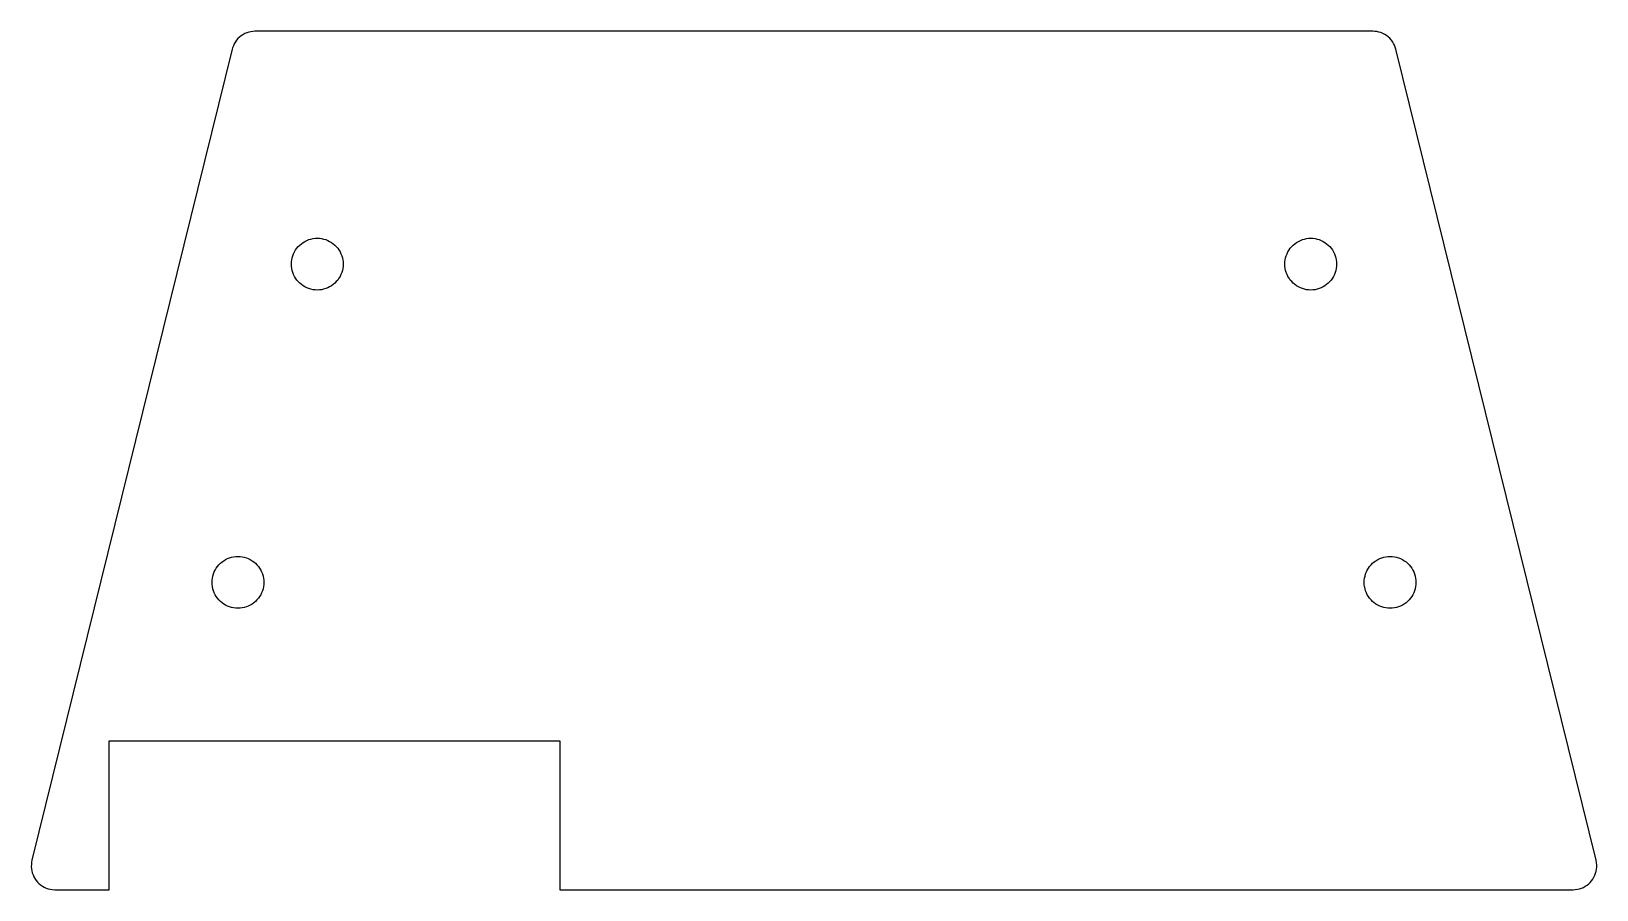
# Model space of a CAD drawing. Extents: x -36.3 to 36.3, y 3.7 to 43.5.
import ezdxf

# ---------------------------------------------------------------- set-up
doc = ezdxf.new("R2010")
doc.units = 0
doc.layers.get('0').update_dxf_attribs({"linetype": 'CONTINUOUS'})

msp = doc.modelspace()

# ---------------------------------------------------------------- linework, layer by layer
for points in [[(-32.66, 10.58), (-11.78, 10.58), (-11.78, 3.68387), (35.1839, 3.68387), (35.2815, 3.6883), (35.3784, 3.70154), (35.4736, 3.72351), (35.5666, 3.75401), (35.6564, 3.7928), (35.7425, 3.83957), (35.824, 3.89395), (35.9004, 3.95549), (35.971, 4.0237), (36.0353, 4.09803), (36.0928, 4.17788), (36.1429, 4.26261), (36.1853, 4.35154), (36.2196, 4.44395), (36.2456, 4.53909), (36.2631, 4.63621), (36.2718, 4.73452), (36.2718, 4.83322), (36.2631, 4.93152), (36.2406, 5.04997), (26.9648, 42.6312), (26.9369, 42.7258), (26.9008, 42.8175), (26.8566, 42.9056), (26.8048, 42.9893), (26.7458, 43.068), (26.6801, 43.141), (26.6081, 43.2078), (26.5305, 43.2677), (26.4479, 43.3205), (26.361, 43.3655), (26.2704, 43.4025), (26.1769, 43.4311), (26.0812, 43.4511), (25.9841, 43.4624), (25.9081, 43.4651), (-25.9102, 43.4651), (-26.0078, 43.4607), (-26.1046, 43.4474), (-26.1999, 43.4255), (-26.2928, 43.395), (-26.3827, 43.3562), (-26.4687, 43.3094), (-26.5503, 43.255), (-26.6267, 43.1935), (-26.6973, 43.1253), (-26.7616, 43.051), (-26.819, 42.9711), (-26.8691, 42.8864), (-26.9115, 42.7974), (-26.9459, 42.705), (-26.9668, 42.6312), (-36.2435, 5.04999), (-36.2629, 4.95325), (-36.2736, 4.85514), (-36.2755, 4.75645), (-36.2687, 4.65799), (-36.2532, 4.56054), (-36.2291, 4.46489), (-36.1966, 4.37181), (-36.1559, 4.28204), (-36.1075, 4.19632), (-36.0517, 4.11533), (-35.9888, 4.03971), (-35.9196, 3.97009), (-35.8444, 3.90703), (-35.764, 3.85102), (-35.6788, 3.80252), (-35.5898, 3.76193), (-35.4975, 3.72956), (-35.4027, 3.70568), (-35.3061, 3.69048), (-35.1869, 3.68387), (-32.66, 3.68387)], [(-23.1211, 31.4798), (-23.2198, 31.4915), (-23.3174, 31.512), (-23.4121, 31.5403), (-23.5049, 31.5764), (-23.5938, 31.6194), (-23.6787, 31.6702), (-23.7598, 31.7278), (-23.835, 31.7923), (-23.9053, 31.8626), (-23.9698, 31.9378), (-24.0274, 32.0188), (-24.0782, 32.1038), (-24.1211, 32.1936), (-24.1573, 32.2854), (-24.1856, 32.3811), (-24.2061, 32.4778), (-24.2188, 32.5764), (-24.2227, 32.6751), (-24.2188, 32.7747), (-24.2061, 32.8723), (-24.1856, 32.97), (-24.1573, 33.0647), (-24.1211, 33.1575), (-24.0782, 33.2464), (-24.0274, 33.3313), (-23.9698, 33.4124), (-23.9053, 33.4876), (-23.835, 33.5579), (-23.7598, 33.6223), (-23.6787, 33.68), (-23.5938, 33.7307), (-23.5049, 33.7737), (-23.4121, 33.8098), (-23.3174, 33.8382), (-23.2198, 33.8587), (-23.1211, 33.8714), (-23.0225, 33.8753), (-22.9229, 33.8714), (-22.8252, 33.8587), (-22.7276, 33.8382), (-22.6329, 33.8098), (-22.5401, 33.7737), (-22.4512, 33.7307), (-22.3662, 33.68), (-22.2852, 33.6223), (-22.21, 33.5579), (-22.1397, 33.4876), (-22.0752, 33.4124), (-22.0176, 33.3313), (-21.9668, 33.2464), (-21.9239, 33.1575), (-21.8877, 33.0647), (-21.8594, 32.97), (-21.8389, 32.8723), (-21.8262, 32.7747), (-21.8223, 32.6751), (-21.8262, 32.5764), (-21.8389, 32.4778), (-21.8594, 32.3811), (-21.8877, 32.2854), (-21.9239, 32.1936), (-21.9668, 32.1038), (-22.0176, 32.0188), (-22.0752, 31.9378), (-22.1397, 31.8626), (-22.21, 31.7923), (-22.2852, 31.7278), (-22.3662, 31.6702), (-22.4512, 31.6194), (-22.5401, 31.5764), (-22.6329, 31.5403), (-22.7276, 31.512), (-22.8252, 31.4915), (-22.9229, 31.4798), (-23.0225, 31.4749)], [(22.9209, 31.4798), (22.8222, 31.4915), (22.7255, 31.512), (22.6308, 31.5403), (22.538, 31.5764), (22.4492, 31.6194), (22.3642, 31.6702), (22.2832, 31.7278), (22.207, 31.7923), (22.1377, 31.8626), (22.0732, 31.9378), (22.0156, 32.0188), (21.9648, 32.1038), (21.9209, 32.1936), (21.8857, 32.2854), (21.8574, 32.3811), (21.8369, 32.4778), (21.8242, 32.5764), (21.8203, 32.6751), (21.8242, 32.7747), (21.8369, 32.8723), (21.8574, 32.97), (21.8857, 33.0647), (21.9209, 33.1575), (21.9648, 33.2464), (22.0156, 33.3313), (22.0732, 33.4124), (22.1377, 33.4876), (22.207, 33.5579), (22.2832, 33.6223), (22.3642, 33.68), (22.4492, 33.7307), (22.538, 33.7737), (22.6308, 33.8098), (22.7255, 33.8382), (22.8222, 33.8587), (22.9209, 33.8714), (23.0205, 33.8753), (23.1191, 33.8714), (23.2177, 33.8587), (23.3144, 33.8382), (23.4101, 33.8098), (23.5019, 33.7737), (23.5918, 33.7307), (23.6767, 33.68), (23.7568, 33.6223), (23.833, 33.5579), (23.9033, 33.4876), (23.9668, 33.4124), (24.0244, 33.3313), (24.0752, 33.2464), (24.1191, 33.1575), (24.1552, 33.0647), (24.1836, 32.97), (24.2041, 32.8723), (24.2158, 32.7747), (24.2207, 32.6751), (24.2158, 32.5764), (24.2041, 32.4778), (24.1836, 32.3811), (24.1552, 32.2854), (24.1191, 32.1936), (24.0752, 32.1038), (24.0244, 32.0188), (23.9668, 31.9378), (23.9033, 31.8626), (23.833, 31.7923), (23.7568, 31.7278), (23.6767, 31.6702), (23.5918, 31.6194), (23.5019, 31.5764), (23.4101, 31.5403), (23.3144, 31.512), (23.2177, 31.4915), (23.1191, 31.4798), (23.0205, 31.4749)], [(-26.7989, 16.7307), (-26.8975, 16.7434), (-26.9942, 16.763), (-27.0889, 16.7913), (-27.1817, 16.8274), (-27.2705, 16.8714), (-27.3555, 16.9221), (-27.4366, 16.9798), (-27.5127, 17.0442), (-27.5821, 17.1136), (-27.6465, 17.1897), (-27.7041, 17.2708), (-27.7549, 17.3557), (-27.7989, 17.4446), (-27.835, 17.5374), (-27.8633, 17.6321), (-27.8829, 17.7288), (-27.8955, 17.8274), (-27.8995, 17.927), (-27.8955, 18.0257), (-27.8829, 18.1243), (-27.8633, 18.221), (-27.835, 18.3167), (-27.7989, 18.4085), (-27.7549, 18.4983), (-27.7041, 18.5833), (-27.6465, 18.6634), (-27.5821, 18.7395), (-27.5127, 18.8098), (-27.4366, 18.8733), (-27.3555, 18.9309), (-27.2705, 18.9817), (-27.1817, 19.0257), (-27.0889, 19.0618), (-26.9942, 19.0901), (-26.8975, 19.1106), (-26.7989, 19.1223), (-26.6993, 19.1262), (-26.6006, 19.1223), (-26.502, 19.1106), (-26.4053, 19.0901), (-26.3096, 19.0618), (-26.2178, 19.0257), (-26.1289, 18.9817), (-26.043, 18.9309), (-25.9629, 18.8733), (-25.8868, 18.8098), (-25.8164, 18.7395), (-25.753, 18.6634), (-25.6954, 18.5833), (-25.6446, 18.4983), (-25.6006, 18.4085), (-25.5645, 18.3167), (-25.5362, 18.221), (-25.5157, 18.1243), (-25.5039, 18.0257), (-25.5, 17.927), (-25.5039, 17.8274), (-25.5157, 17.7288), (-25.5362, 17.6321), (-25.5645, 17.5374), (-25.6006, 17.4446), (-25.6446, 17.3557), (-25.6954, 17.2708), (-25.753, 17.1897), (-25.8164, 17.1136), (-25.8868, 17.0442), (-25.9629, 16.9798), (-26.043, 16.9221), (-26.1289, 16.8714), (-26.2178, 16.8274), (-26.3096, 16.7913), (-26.4053, 16.763), (-26.502, 16.7434), (-26.6006, 16.7307), (-26.6993, 16.7268)], [(26.5986, 16.7307), (26.5, 16.7434), (26.4033, 16.763), (26.3076, 16.7913), (26.2158, 16.8274), (26.1259, 16.8714), (26.041, 16.9221), (25.9599, 16.9798), (25.8847, 17.0442), (25.8144, 17.1136), (25.75, 17.1897), (25.6923, 17.2708), (25.6416, 17.3557), (25.5986, 17.4446), (25.5625, 17.5374), (25.5341, 17.6321), (25.5136, 17.7288), (25.5019, 17.8274), (25.497, 17.927), (25.5019, 18.0257), (25.5136, 18.1243), (25.5341, 18.221), (25.5625, 18.3167), (25.5986, 18.4085), (25.6416, 18.4983), (25.6923, 18.5833), (25.75, 18.6634), (25.8144, 18.7395), (25.8847, 18.8098), (25.9599, 18.8733), (26.041, 18.9309), (26.1259, 18.9817), (26.2158, 19.0257), (26.3076, 19.0618), (26.4033, 19.0901), (26.5, 19.1106), (26.5986, 19.1223), (26.6972, 19.1262), (26.7968, 19.1223), (26.8945, 19.1106), (26.9921, 19.0901), (27.0869, 19.0618), (27.1796, 19.0257), (27.2685, 18.9817), (27.3535, 18.9309), (27.4345, 18.8733), (27.5097, 18.8098), (27.58, 18.7395), (27.6445, 18.6634), (27.7021, 18.5833), (27.7529, 18.4983), (27.7959, 18.4085), (27.832, 18.3167), (27.8603, 18.221), (27.8808, 18.1243), (27.8935, 18.0257), (27.8974, 17.927), (27.8935, 17.8274), (27.8808, 17.7288), (27.8603, 17.6321), (27.832, 17.5374), (27.7959, 17.4446), (27.7529, 17.3557), (27.7021, 17.2708), (27.6445, 17.1897), (27.58, 17.1136), (27.5097, 17.0442), (27.4345, 16.9798), (27.3535, 16.9221), (27.2685, 16.8714), (27.1796, 16.8274), (27.0869, 16.7913), (26.9921, 16.763), (26.8945, 16.7434), (26.7968, 16.7307), (26.6972, 16.7268)]]:
    msp.add_lwpolyline(points, close=True)

doc.saveas('drawing.dxf')
